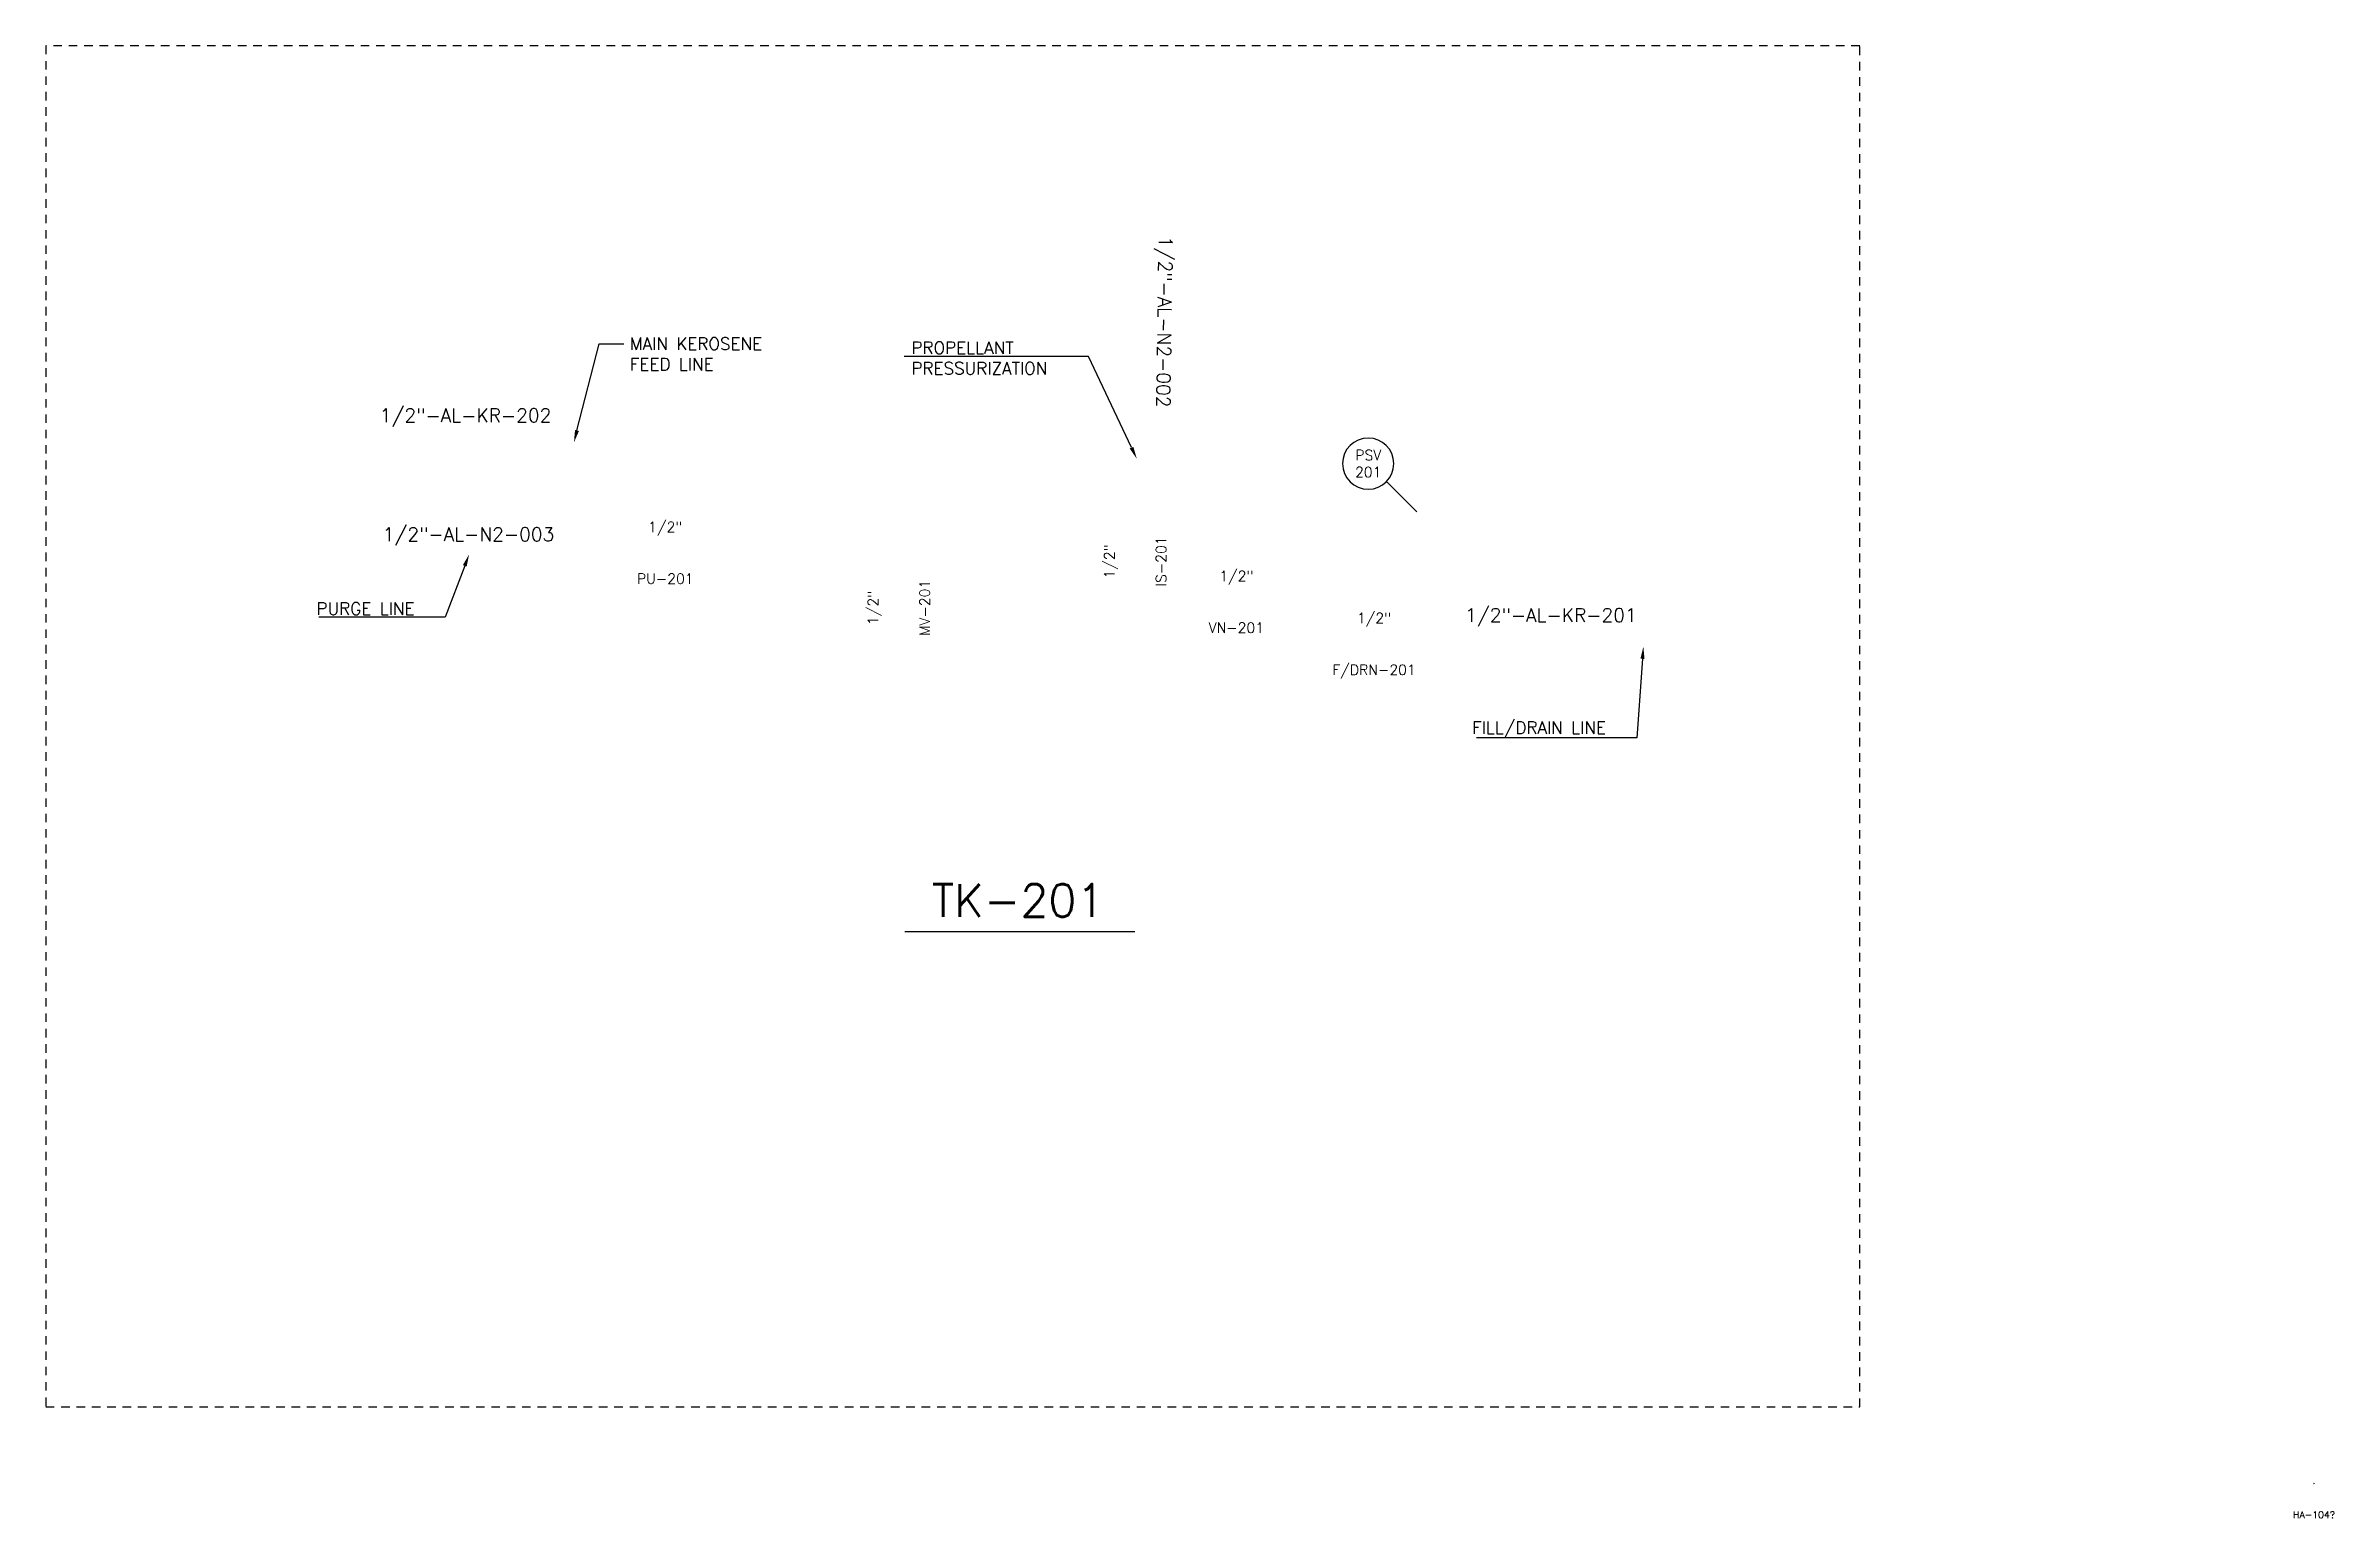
# Model space of a CAD drawing. Header units: inches. Extents: x 0 to 33.5, y -1.6 to 19.9.
import ezdxf
from ezdxf import colors
from ezdxf.entities.mleader import LeaderData, LeaderLine
from ezdxf.enums import TextEntityAlignment as Align
from ezdxf.math import Vec2, Vec3

# ---------------------------------------------------------------- set-up
doc = ezdxf.new("R2010")
doc.units = ezdxf.units.IN
doc.header["$MEASUREMENT"] = 0
doc.linetypes.add('HIDDEN2', pattern=[0.1875, 0.125, -0.0625])
doc.layers.add('Instrument', color=2, linetype='Continuous')
doc.layers.add('Text', color=7, linetype='Continuous')
doc.layers.add('no plot', color=41, linetype='HIDDEN2', plot=False)
doc.styles.get("Standard").update_dxf_attribs({"font": 'romans.shx', "height": 0.1})
doc.dimstyles.get("Standard").update_dxf_attribs({"dimtxt": 0.18, "dimasz": 0.18, "dimexe": 0.18, "dimexo": 0.0625, "dimgap": 0.09, "dimtad": 0, "dimtih": 1, "dimtoh": 1, "dimdec": 4, "dimzin": 0, "dimdsep": 46, "dimtxsty": 'Standard', "dimcen": 0.09, "dimadec": 0, "dimazin": 0, "dimtfac": 1, "dimtdec": 4, "dimtofl": 0, "dimtmove": 0, "dimatfit": 3, "dimfxl": 1, "dimtolj": 1, "dimtzin": 0, "dimarcsym": 0})

# ---------------------------------------------------------------- blocks, each defined once
blk = doc.blocks.new('Valve Label_block')
at = {"color": 0, "linetype": 'ByBlock', "lineweight": -2}
blk.add_attdef('#(TargetObject.Size)', text='', height=0.1, dxfattribs=at).set_placement((0, 0.1875), align=Align.BOTTOM_CENTER)
blk.add_attdef('#(TargetObject.Tag)', text='', height=0.1, dxfattribs=at).set_placement((0, -0.1875), align=Align.TOP_CENTER)
blk = doc.blocks.new('*U23')
at = {"color": 0, "linetype": 'ByBlock', "lineweight": -3}
blk.add_line((-0.553, -0.152), (0.569, -0.152), dxfattribs=at)
at = {"color": 0, "linetype": 'ByBlock', "lineweight": -2}
blk.add_attdef('#(Equipment.Tag)', text='', height=0.16, dxfattribs=at).set_placement((0, 0), align=Align.MIDDLE)
blk = doc.blocks.new('*U59')
at = {"color": 0, "linetype": 'ByBlock', "lineweight": -2}
for start, end in [(0, 180), (180, 0)]:
    blk.add_arc((0, 0), 0.25, start, end, dxfattribs=at)
blk.add_wipeout([(-0.151, 0.149), (0.155, 0.151), (0.155, 0.024), (-0.151, 0.024)], dxfattribs=at)
blk.add_wipeout([(-0.142, -0.024), (0.146, -0.024), (0.146, -0.155), (-0.142, -0.155)], dxfattribs=at)
for tag, p in [('#(TargetObject.Type)', (0, 0.083)), ('#(TargetObject.LoopNumber)', (0, -0.083))]:
    blk.add_attdef(tag, text='', height=0.1, dxfattribs=at).set_placement(p, align=Align.MIDDLE_CENTER)
blk = doc.blocks.new('Pipeline Tag_block')
at = {"color": 0, "linetype": 'ByBlock', "lineweight": -2}
blk.add_attdef('#(TargetObject.Tag)', text='', height=0.1, dxfattribs=at).set_placement((0, 0), align=Align.MIDDLE_CENTER)

msp = doc.modelspace()

# ---------------------------------------------------------------- linework, layer by layer
at = {"layer": 'no plot'}
msp.add_lwpolyline([(0, 0), (26.562, 0), (26.562, 19.938), (0, 19.938)], close=True, dxfattribs=at)

# ---------------------------------------------------------------- block references
at = {"layer": 'Text'}
for name, p, xscale, yscale, zscale, rotation, values in [('Pipeline Tag_block', (16.38, 15.895), 2, 2, 2, 269.183566533911, {'#(TargetObject.Tag)': '1/2"-AL-N2-002'}), ('Valve Label_block', (15.975, 12.384), 1.5, 1.5, 1.5, 90, {'#(TargetObject.Size)': '1/2"', '#(TargetObject.Tag)': 'IS-201'}), ('Valve Label_block', (12.513, 11.703), 1.500000000000001, 1.500000000000001, 1.500000000000001, 90, {'#(TargetObject.Size)': '1/2"', '#(TargetObject.Tag)': 'MV-201'})]:
    msp.add_blockref(name, p, dxfattribs=dict(at, xscale=xscale, yscale=yscale, zscale=zscale, rotation=rotation)).add_auto_attribs(values)
for name, p, xscale, yscale, zscale, values in [('Pipeline Tag_block', (6.147, 14.523), 2, 2, 2, {'#(TargetObject.Tag)': '1/2"-AL-KR-202'}), ('Pipeline Tag_block', (6.19, 12.782), 2, 2, 2, {'#(TargetObject.Tag)': '1/2"-AL-N2-003'}), ('Valve Label_block', (9.071, 12.488), 1.5, 1.5, 1.5, {'#(TargetObject.Size)': '1/2"', '#(TargetObject.Tag)': 'PU-201'}), ('Valve Label_block', (17.433, 11.769), 1.5, 1.5, 1.5, {'#(TargetObject.Size)': '1/2"', '#(TargetObject.Tag)': 'VN-201'}), ('Pipeline Tag_block', (22.039, 11.597), 2, 2, 2, {'#(TargetObject.Tag)': '1/2"-AL-KR-201'}), ('Valve Label_block', (19.449, 11.153), 1.5, 1.5, 1.5, {'#(TargetObject.Size)': '1/2"', '#(TargetObject.Tag)': 'F/DRN-201'}), ('*U23', (14.239, 7.419), 3, 3, 3, {'#(Equipment.Tag)': 'TK-201'})]:
    msp.add_blockref(name, p, dxfattribs=dict(at, xscale=xscale, yscale=yscale, zscale=zscale)).add_auto_attribs(values)
msp.add_blockref('Valve Label_block', (33.213, -1.343), dxfattribs=at).add_auto_attribs({'#(TargetObject.Size)': '.', '#(TargetObject.Tag)': 'HA-104?'})

# ---------------------------------------------------------------- leaders
ml = msp.add_multileader_mtext('Standard')
ml.set_content('MAIN KEROSENE\\PFEED LINE', color=256)
ml.set_leader_properties()
ml.build(insert=Vec2(0, 0))
ml.multileader.update_dxf_attribs({"text_right_attachment_type": 6, "dogleg_length": 0.36, "arrow_head_size": 0.18})
ctx = ml.context
ctx.base_point, ctx.char_height, ctx.arrow_head_size, ctx.landing_gap_size, ctx.plane_origin = Vec3(8.463, 15.573), 0.18, 0.18, 0.09, Vec3(5.982, 17.695)
ctx.right_attachment = 6
notes = []
notes.append((ctx, [(0, (1, 1, 0), (8.103, 15.573), (1, 0), 0.36, [(0, [(7.734, 14.128)], 0, [])])]))
ctx.mtext.insert, ctx.mtext.flow_direction = Vec3(8.553, 15.663), 5
ml = msp.add_multileader_mtext('Standard')
ml.set_content('PROPELLANT PRESSURIZATION ', color=256)
ml.set_leader_properties()
ml.build(insert=Vec2(0, 0))
ml.multileader.update_dxf_attribs({"text_right_attachment_type": 6, "dogleg_length": 0.36, "arrow_head_size": 0.18})
ctx = ml.context
ctx.base_point, ctx.char_height, ctx.arrow_head_size, ctx.landing_gap_size, ctx.plane_origin = Vec3(12.585, 15.513), 0.18, 0.18, 0.09, Vec3(15.975, 13.888)
ctx.right_attachment = 6
notes.append((ctx, [(0, (1, 1, 0), (15.268, 15.387), (-1, 0), 0.36, [(0, [(15.975, 13.888)], 0, [])])]))
ctx.mtext.insert, ctx.mtext.width, ctx.mtext.flow_direction = Vec3(12.675, 15.603), 2.22505, 5
ml = msp.add_multileader_mtext('Standard')
ml.set_content('PURGE LINE', color=256)
ml.set_leader_properties()
ml.build(insert=Vec2(0, 0))
ml.multileader.update_dxf_attribs({"text_right_attachment_type": 6, "dogleg_length": 0.36, "arrow_head_size": 0.18})
ctx = ml.context
ctx.base_point, ctx.char_height, ctx.arrow_head_size, ctx.landing_gap_size, ctx.plane_origin = Vec3(3.724, 11.693), 0.18, 0.18, 0.09, Vec3(6.199, 10.86)
ctx.right_attachment, ctx.text_align_type = 6, 2
notes.append((ctx, [(0, (1, 1, 0), (5.849, 11.567), (-1, 0), 0.36, [(0, [(6.199, 12.488)], 0, [])])]))
ctx.mtext.insert, ctx.mtext.alignment, ctx.mtext.flow_direction = Vec3(5.399, 11.783), 3, 5
ml = msp.add_multileader_mtext('Standard')
ml.set_content('FILL/DRAIN LINE', color=256)
ml.set_leader_properties()
ml.build(insert=Vec2(0, 0))
ml.multileader.update_dxf_attribs({"text_right_attachment_type": 6, "dogleg_length": 0.36, "arrow_head_size": 0.18})
ctx = ml.context
ctx.base_point, ctx.char_height, ctx.arrow_head_size, ctx.landing_gap_size, ctx.plane_origin = Vec3(20.586, 9.92), 0.18, 0.18, 0.09, Vec3(24.002, 9.093)
ctx.right_attachment, ctx.text_align_type = 6, 2
notes.append((ctx, [(0, (1, 1, 0), (23.295, 9.8), (-1, 0), 0.36, [(0, [(23.393, 11.137)], 0, [])])]))
ctx.mtext.insert, ctx.mtext.alignment, ctx.mtext.flow_direction = Vec3(22.845, 10.04), 3, 5
for ctx, leaders in notes:
    for number, flags, end, landing, length, lines in leaders:
        leader = LeaderData()
        leader.index, (leader.has_last_leader_line, leader.has_dogleg_vector, leader.attachment_direction) = number, flags
        leader.last_leader_point, leader.dogleg_vector, leader.dogleg_length = Vec3(end), Vec3(landing), length
        for number, points, colour, breaks in lines:
            line = LeaderLine()
            line.index, line.vertices, line.color, line.breaks = number, Vec3.list(points), colors.encode_raw_color(colour), breaks
            leader.lines.append(line)
        ctx.leaders.append(leader)

# ---------------------------------------------------------------- next in the draw order: block references
at = {"layer": 'Instrument', "linetype": 'ByBlock', "xscale": 1.5, "yscale": 1.5, "zscale": 1.5}
msp.add_blockref('*U59', (19.364, 13.817), dxfattribs=at).add_auto_attribs({'#(TargetObject.Type)': 'PSV', '#(TargetObject.LoopNumber)': '201'})

# ---------------------------------------------------------------- next in the draw order: leaders
at = {"layer": 'Instrument', "linetype": 'ByBlock', "has_arrowhead": 0}
msp.add_leader([(20.075, 13.113), (19.631, 13.553)], dimstyle='Standard', dxfattribs=at)

doc.saveas('drawing.dxf')
